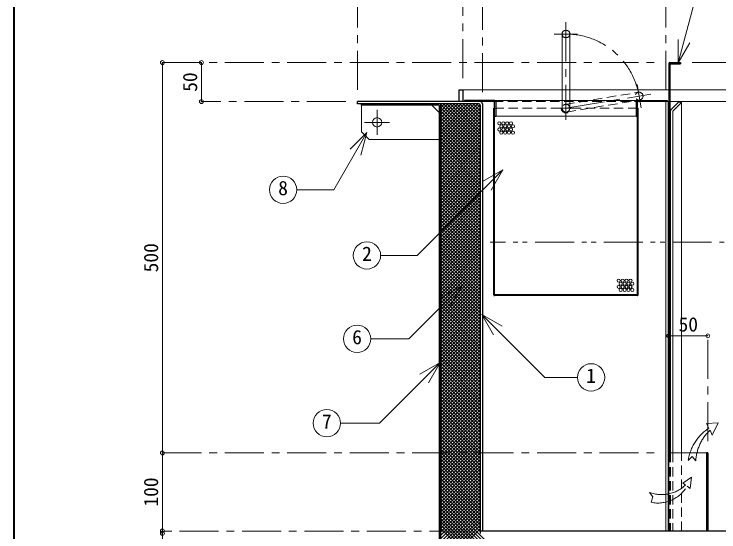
# Model space of a CAD drawing. Units: millimetres at full size, sheet at 1:10. Extents: x -2114 to 1936, y -1399 to 1411.
# Drawn here: x -2114 to -1211, y -870 to -207 of the extents above; entities that cross this region are included whole.
import ezdxf
from ezdxf.enums import TextEntityAlignment as Align

# ---------------------------------------------------------------- set-up
doc = ezdxf.new("R2010")
doc.units = ezdxf.units.MM
doc.header["$LTSCALE"] = 10
doc.header["$PDMODE"] = 32
doc.header["$PDSIZE"] = 5
for name, pattern in [('CHAIN1', [8, 5, -1, 1, -1]), ('DASHED1', [1.8, 1.2, -0.6]), ('DOUBLE_CHAIN1', [8.8, 5, -1, 0.6, -0.6, 0.6, -1])]:
    doc.linetypes.add(name, pattern=pattern)
doc.layers.add('0-0_ﾚｲﾔ1', color=4, linetype='Continuous', lineweight=9)
doc.styles.add('ＭＳ ゴシック', font='')
doc.styles.get('ＭＳ ゴシック').set_extended_font_data('MS Gothic')

msp = doc.modelspace()

# ---------------------------------------------------------------- linework, layer by layer
at = {"layer": '0-0_ﾚｲﾔ1', "color": 1, "lineweight": 40}
msp.add_line((-2113.92, -1398.64), (-2113.92, 1411.36), dxfattribs=at)
at = {"layer": '0-0_ﾚｲﾔ1', "linetype": 'CHAIN1'}
for p, q in [((-1673.92, -303.64), (-1673.92, 131.36)), ((-1538.92, -288.64), (-1538.92, 81.36)), ((-1513.92, -306.64), (-1513.92, 31.36)), ((-1278.92, -303.64), (-1278.92, -18.64)), ((-1406.92, -217.14), (-1406.92, -342.14)), ((-1421.92, -232.14), (-1391.92, -232.14)), ((-1923.92, -268.64), (-1288.67, -268.64)), ((-1245.17, -268.64), (-1028.67, -268.64)), ((-1310.75, -326.48), (-1315.63, -296.88)), ((-1406.92, -327.14), (-1298.39, -309.24)), ((-1688.92, -318.64), (-1873.92, -318.64)), ((-1648.92, -361.24), (-1648.92, -329.24)), ((-1421.92, -327.14), (-1391.92, -327.14)), ((-1632.92, -345.24), (-1664.92, -345.24)), ((-1225.17, -753.64), (-1225.17, -618.64)), ((-1923.92, -768.64), (-1290.17, -768.64)), ((-1531.92, -868.64), (-1923.92, -868.64))]:
    msp.add_line(p, q, dxfattribs=at)
at = {"layer": '0-0_ﾚｲﾔ1', "color": 7, "lineweight": 18}
for p, q in [((-1263.1, -269.18), (-1226.65, -133.15)), ((-1411.92, -232.27), (-1411.92, -327.14)), ((-1401.92, -232.14), (-1401.92, -327.14)), ((-1263.1, -269.18), (-1263.1, -239.18)), ((-1263.1, -269.18), (-1248.1, -243.2)), ((-1578.92, -323.24), (-1568.92, -333.24)), ((-1278.92, -868.64), (-1278.92, -318.64)), ((-1276.92, -318.64), (-1275.92, -318.64)), ((-1275.92, -868.64), (-1275.92, -318.64)), ((-1272.04, -328.76), (-1261.92, -318.64)), ((-1269.48, -330.44), (-1259.8, -320.76)), ((-1261.92, -318.64), (-1259.8, -320.76)), ((-1272.92, -330.88), (-1272.92, -768.64)), ((-1269.92, -331.5), (-1269.92, -768.64)), ((-1662.13, -358.43), (-1704.33, -431.53)), ((-1662.13, -358.43), (-1683.34, -379.64)), ((-1662.13, -358.43), (-1669.89, -387.4)), ((-1487.87, -406.18), (-1597.33, -515.64)), ((-1487.87, -406.18), (-1513.85, -421.18)), ((-1487.87, -406.18), (-1502.87, -432.16)), ((-1704.33, -431.53), (-1751.82, -431.53)), ((-1597.33, -515.64), (-1644.34, -515.64)), ((-1540.04, -554.27), (-1608.22, -622.45)), ((-1540.04, -554.27), (-1566.02, -569.27)), ((-1540.04, -554.27), (-1555.04, -580.25)), ((-1514.68, -591.26), (-1434.09, -671.85)), ((-1514.68, -591.26), (-1488.7, -606.26)), ((-1514.68, -591.26), (-1499.68, -617.24)), ((-1608.22, -622.45), (-1657.02, -622.45)), ((-1568.03, -652.75), (-1645.87, -730.59)), ((-1568.03, -652.75), (-1594.01, -667.75)), ((-1568.03, -652.75), (-1583.03, -678.73)), ((-1392.26, -671.85), (-1434.09, -671.85)), ((-1645.87, -730.59), (-1695.74, -730.59)), ((-1275.17, -768.64), (-1275.17, -868.64)), ((-1273.67, -768.64), (-1226.67, -768.64))]:
    msp.add_line(p, q, dxfattribs=at)
at = {"layer": '0-0_ﾚｲﾔ1'}
for p, q in [((-1923.92, -768.64), (-1923.92, -268.64)), ((-1873.92, -268.64), (-1873.92, -318.64)), ((-1538.92, -303.64), (-1411.92, -303.64)), ((-1401.92, -303.64), (-1275.17, -303.64)), ((-1273.67, -303.64), (-1015.17, -303.64)), ((-1568.16, -321.64), (-1516.92, -372.88)), ((-1567.47, -322.56), (-1566.55, -321.64)), ((-1567.32, -326.65), (-1562.31, -321.64)), ((-1567.32, -330.89), (-1558.07, -321.64)), ((-1567.32, -335.13), (-1553.83, -321.64)), ((-1567.32, -339.38), (-1549.58, -321.64)), ((-1567.32, -343.62), (-1545.34, -321.64)), ((-1567.32, -347.86), (-1541.1, -321.64)), ((-1567.32, -352.1), (-1536.85, -321.64)), ((-1567.32, -356.35), (-1532.61, -321.64)), ((-1567.32, -360.59), (-1528.37, -321.64)), ((-1567.32, -364.83), (-1524.13, -321.64)), ((-1567.32, -369.07), (-1519.88, -321.64)), ((-1567.32, -373.32), (-1516.94, -322.93)), ((-1563.92, -321.64), (-1516.92, -368.63)), ((-1559.68, -321.64), (-1516.92, -364.39)), ((-1555.43, -321.64), (-1516.92, -360.15)), ((-1551.19, -321.64), (-1516.92, -355.91)), ((-1546.95, -321.64), (-1516.92, -351.66)), ((-1542.71, -321.64), (-1516.92, -347.42)), ((-1538.46, -321.64), (-1516.92, -343.18)), ((-1534.22, -321.64), (-1516.92, -338.94)), ((-1529.98, -321.64), (-1516.92, -334.69)), ((-1525.74, -321.64), (-1516.92, -330.45)), ((-1521.49, -321.64), (-1516.92, -326.21)), ((-1498.42, -317.14), (-1411.92, -317.14)), ((-1401.92, -317.14), (-1315.42, -317.14)), ((-1276.92, -318.64), (-1275.17, -318.64)), ((-1273.67, -318.64), (-1018.92, -318.64)), ((-1258.92, -768.64), (-1258.92, -318.64)), ((-1567.32, -326.72), (-1516.92, -377.12)), ((-1567.32, -377.56), (-1516.92, -327.16)), ((-1567.32, -330.96), (-1516.92, -381.36)), ((-1567.32, -381.8), (-1516.92, -331.4)), ((-1567.32, -335.2), (-1516.92, -385.6)), ((-1567.32, -386.04), (-1516.92, -335.64)), ((-1567.32, -339.45), (-1516.92, -389.85)), ((-1567.32, -390.29), (-1516.92, -339.89)), ((-1496.92, -337.14), (-1316.92, -337.14)), ((-1567.32, -343.69), (-1516.92, -394.09)), ((-1567.32, -394.53), (-1516.92, -344.13)), ((-1567.32, -347.93), (-1516.92, -398.33)), ((-1567.32, -398.77), (-1516.92, -348.37)), ((-1567.32, -352.18), (-1516.92, -402.58)), ((-1567.32, -403.01), (-1516.92, -352.61)), ((-1567.32, -356.42), (-1516.92, -406.82)), ((-1567.32, -407.26), (-1516.92, -356.86)), ((-1567.32, -360.66), (-1516.92, -411.06)), ((-1567.32, -411.5), (-1516.92, -361.1)), ((-1567.32, -364.9), (-1516.92, -415.3)), ((-1567.32, -415.74), (-1516.92, -365.34)), ((-1567.32, -369.15), (-1516.92, -419.55)), ((-1567.32, -419.99), (-1516.92, -369.59)), ((-1567.32, -373.39), (-1516.92, -423.79)), ((-1567.32, -424.23), (-1516.92, -373.83)), ((-1567.32, -377.63), (-1516.92, -428.03)), ((-1567.32, -428.47), (-1516.92, -378.07)), ((-1567.32, -381.87), (-1516.92, -432.27)), ((-1567.32, -432.71), (-1516.92, -382.31)), ((-1567.32, -386.12), (-1516.92, -436.52)), ((-1567.32, -436.96), (-1516.92, -386.56)), ((-1567.32, -390.36), (-1516.92, -440.76)), ((-1567.32, -441.2), (-1516.92, -390.8)), ((-1567.32, -394.6), (-1516.92, -445)), ((-1567.32, -445.44), (-1516.92, -395.04)), ((-1567.32, -398.84), (-1516.92, -449.24)), ((-1567.32, -449.68), (-1516.92, -399.28)), ((-1567.32, -403.09), (-1516.92, -453.49)), ((-1567.32, -453.93), (-1516.92, -403.53)), ((-1567.32, -407.33), (-1516.92, -457.73)), ((-1567.32, -458.17), (-1516.92, -407.77)), ((-1567.32, -411.57), (-1516.92, -461.97)), ((-1567.32, -462.41), (-1516.92, -412.01)), ((-1567.32, -415.81), (-1516.92, -466.21)), ((-1567.32, -466.65), (-1516.92, -416.25)), ((-1567.32, -420.06), (-1516.92, -470.46)), ((-1567.32, -470.9), (-1516.92, -420.5)), ((-1567.32, -424.3), (-1516.92, -474.7)), ((-1567.32, -475.14), (-1516.92, -424.74)), ((-1567.32, -428.54), (-1516.92, -478.94)), ((-1567.32, -479.38), (-1516.92, -428.98)), ((-1567.32, -432.79), (-1516.92, -483.19)), ((-1567.32, -483.63), (-1516.92, -433.23)), ((-1567.32, -437.03), (-1516.92, -487.43)), ((-1567.32, -487.87), (-1516.92, -437.47)), ((-1567.32, -441.27), (-1516.92, -491.67)), ((-1567.32, -492.11), (-1516.92, -441.71)), ((-1567.32, -445.51), (-1516.92, -495.91)), ((-1567.32, -496.35), (-1516.92, -445.95)), ((-1567.32, -449.76), (-1516.92, -500.16)), ((-1567.32, -500.6), (-1516.92, -450.2)), ((-1567.32, -454), (-1516.92, -504.4)), ((-1567.32, -504.84), (-1516.92, -454.44)), ((-1567.32, -458.24), (-1516.92, -508.64)), ((-1567.32, -509.08), (-1516.92, -458.68)), ((-1567.32, -462.48), (-1516.92, -512.88)), ((-1567.32, -513.32), (-1516.92, -462.92)), ((-1567.32, -466.73), (-1516.92, -517.13)), ((-1567.32, -517.57), (-1516.92, -467.17)), ((-1567.32, -470.97), (-1516.92, -521.37)), ((-1567.32, -521.81), (-1516.92, -471.41)), ((-1567.32, -475.21), (-1516.92, -525.61)), ((-1567.32, -526.05), (-1516.92, -475.65)), ((-1567.32, -479.45), (-1516.92, -529.85)), ((-1567.32, -530.29), (-1516.92, -479.89)), ((-1567.32, -483.7), (-1516.92, -534.1)), ((-1567.32, -534.54), (-1516.92, -484.14)), ((-1567.32, -487.94), (-1516.92, -538.34)), ((-1567.32, -538.78), (-1516.92, -488.38)), ((-1567.32, -492.18), (-1516.92, -542.58)), ((-1567.32, -543.02), (-1516.92, -492.62)), ((-1567.32, -496.42), (-1516.92, -546.82)), ((-1567.32, -547.26), (-1516.92, -496.86)), ((-1567.32, -500.67), (-1516.92, -551.07)), ((-1567.32, -551.51), (-1516.92, -501.11)), ((-1567.32, -504.91), (-1516.92, -555.31)), ((-1567.32, -555.75), (-1516.92, -505.35)), ((-1567.32, -509.15), (-1516.92, -559.55)), ((-1567.32, -559.99), (-1516.92, -509.59)), ((-1567.32, -513.4), (-1516.92, -563.8)), ((-1567.32, -564.24), (-1516.92, -513.84)), ((-1567.32, -517.64), (-1516.92, -568.04)), ((-1567.32, -568.48), (-1516.92, -518.08)), ((-1567.32, -521.88), (-1516.92, -572.28)), ((-1567.32, -572.72), (-1516.92, -522.32)), ((-1567.32, -526.12), (-1516.92, -576.52)), ((-1567.32, -576.96), (-1516.92, -526.56)), ((-1567.32, -530.37), (-1516.92, -580.77)), ((-1567.32, -581.21), (-1516.92, -530.81)), ((-1567.32, -534.61), (-1516.92, -585.01)), ((-1567.32, -585.45), (-1516.92, -535.05)), ((-1567.32, -538.85), (-1516.92, -589.25)), ((-1567.32, -589.69), (-1516.92, -539.29)), ((-1567.32, -543.09), (-1516.92, -593.49)), ((-1567.32, -593.93), (-1516.92, -543.53)), ((-1567.32, -547.34), (-1516.92, -597.74)), ((-1567.32, -598.18), (-1516.92, -547.78)), ((-1567.32, -551.58), (-1516.92, -601.98)), ((-1567.32, -602.42), (-1516.92, -552.02)), ((-1567.32, -555.82), (-1516.92, -606.22)), ((-1567.32, -606.66), (-1516.92, -556.26)), ((-1567.32, -560.06), (-1516.92, -610.46)), ((-1567.32, -610.9), (-1516.92, -560.5)), ((-1567.32, -564.31), (-1516.92, -614.71)), ((-1567.32, -615.15), (-1516.92, -564.75)), ((-1567.32, -568.55), (-1516.92, -618.95)), ((-1567.32, -619.39), (-1516.92, -568.99)), ((-1567.32, -572.79), (-1516.92, -623.19)), ((-1567.32, -623.63), (-1516.92, -573.23)), ((-1567.32, -577.04), (-1516.92, -627.44)), ((-1567.32, -627.87), (-1516.92, -577.47)), ((-1567.32, -581.28), (-1516.92, -631.68)), ((-1567.32, -632.12), (-1516.92, -581.72)), ((-1567.32, -585.52), (-1516.92, -635.92)), ((-1567.32, -636.36), (-1516.92, -585.96)), ((-1567.32, -589.76), (-1516.92, -640.16)), ((-1567.32, -640.6), (-1516.92, -590.2)), ((-1567.32, -594.01), (-1516.92, -644.41)), ((-1567.32, -644.85), (-1516.92, -594.45)), ((-1567.32, -598.25), (-1516.92, -648.65)), ((-1567.32, -649.09), (-1516.92, -598.69)), ((-1567.32, -602.49), (-1516.92, -652.89)), ((-1567.32, -653.33), (-1516.92, -602.93)), ((-1567.32, -606.73), (-1516.92, -657.13)), ((-1567.32, -657.57), (-1516.92, -607.17)), ((-1567.32, -610.98), (-1516.92, -661.38)), ((-1567.32, -661.82), (-1516.92, -611.42)), ((-1567.32, -615.22), (-1516.92, -665.62)), ((-1567.32, -666.06), (-1516.92, -615.66)), ((-1567.32, -619.46), (-1516.92, -669.86)), ((-1567.32, -670.3), (-1516.92, -619.9)), ((-1225.17, -618.64), (-1275.17, -618.64)), ((-1567.32, -623.7), (-1516.92, -674.1)), ((-1567.32, -674.54), (-1516.92, -624.14)), ((-1567.32, -627.95), (-1516.92, -678.35)), ((-1567.32, -678.79), (-1516.92, -628.39)), ((-1567.32, -632.19), (-1516.92, -682.59)), ((-1567.32, -683.03), (-1516.92, -632.63)), ((-1567.32, -636.43), (-1516.92, -686.83)), ((-1567.32, -687.27), (-1516.92, -636.87)), ((-1567.32, -640.67), (-1516.92, -691.07)), ((-1567.32, -691.51), (-1516.92, -641.11)), ((-1567.32, -644.92), (-1516.92, -695.32)), ((-1567.32, -695.76), (-1516.92, -645.36)), ((-1567.32, -649.16), (-1516.92, -699.56)), ((-1567.32, -700), (-1516.92, -649.6)), ((-1567.32, -653.4), (-1516.92, -703.8)), ((-1567.32, -704.24), (-1516.92, -653.84)), ((-1567.32, -657.65), (-1516.92, -708.05)), ((-1567.32, -708.48), (-1516.92, -658.08)), ((-1567.32, -661.89), (-1516.92, -712.29)), ((-1567.32, -712.73), (-1516.92, -662.33)), ((-1567.32, -666.13), (-1516.92, -716.53)), ((-1567.32, -716.97), (-1516.92, -666.57)), ((-1567.32, -670.37), (-1516.92, -720.77)), ((-1567.32, -721.21), (-1516.92, -670.81)), ((-1567.32, -674.62), (-1516.92, -725.02)), ((-1567.32, -725.46), (-1516.92, -675.06)), ((-1567.32, -678.86), (-1516.92, -729.26)), ((-1567.32, -729.7), (-1516.92, -679.3)), ((-1567.32, -683.1), (-1516.92, -733.5)), ((-1567.32, -733.94), (-1516.92, -683.54)), ((-1567.32, -687.34), (-1516.92, -737.74)), ((-1567.32, -738.18), (-1516.92, -687.78)), ((-1567.32, -691.59), (-1516.92, -741.99)), ((-1567.32, -742.43), (-1516.92, -692.03)), ((-1567.32, -695.83), (-1516.92, -746.23)), ((-1567.32, -746.67), (-1516.92, -696.27)), ((-1567.32, -700.07), (-1516.92, -750.47)), ((-1567.32, -750.91), (-1516.92, -700.51)), ((-1567.32, -704.31), (-1516.92, -754.71)), ((-1567.32, -755.15), (-1516.92, -704.75)), ((-1567.32, -708.56), (-1516.92, -758.96)), ((-1567.32, -759.4), (-1516.92, -709)), ((-1567.32, -712.8), (-1516.92, -763.2)), ((-1567.32, -763.64), (-1516.92, -713.24)), ((-1567.32, -717.04), (-1516.92, -767.44)), ((-1567.32, -767.88), (-1516.92, -717.48)), ((-1567.32, -721.28), (-1516.92, -771.68)), ((-1567.32, -772.12), (-1516.92, -721.72)), ((-1567.32, -725.53), (-1516.92, -775.93)), ((-1567.32, -776.37), (-1516.92, -725.97)), ((-1567.32, -729.77), (-1516.92, -780.17)), ((-1567.32, -780.61), (-1516.92, -730.21)), ((-1567.32, -734.01), (-1516.92, -784.41)), ((-1567.32, -784.85), (-1516.92, -734.45)), ((-1567.32, -738.26), (-1516.92, -788.66)), ((-1567.32, -789.1), (-1516.92, -738.7)), ((-1567.32, -742.5), (-1516.92, -792.9)), ((-1567.32, -793.34), (-1516.92, -742.94)), ((-1567.32, -746.74), (-1516.92, -797.14)), ((-1567.32, -797.58), (-1516.92, -747.18)), ((-1567.32, -750.98), (-1516.92, -801.38)), ((-1567.32, -801.82), (-1516.92, -751.42)), ((-1567.32, -755.23), (-1516.92, -805.63)), ((-1567.32, -806.07), (-1516.92, -755.67)), ((-1567.32, -759.47), (-1516.92, -809.87)), ((-1567.32, -810.31), (-1516.92, -759.91)), ((-1567.32, -763.71), (-1516.92, -814.11)), ((-1567.32, -814.55), (-1516.92, -764.15)), ((-1923.92, -868.64), (-1923.92, -768.64)), ((-1567.32, -767.95), (-1516.92, -818.35)), ((-1567.32, -818.79), (-1516.92, -768.39)), ((-1567.32, -772.2), (-1516.92, -822.6)), ((-1567.32, -823.04), (-1516.92, -772.64)), ((-1567.32, -776.44), (-1516.92, -826.84)), ((-1567.32, -827.28), (-1516.92, -776.88)), ((-1567.32, -780.68), (-1516.92, -831.08)), ((-1567.32, -831.52), (-1516.92, -781.12)), ((-1567.32, -784.92), (-1516.92, -835.32)), ((-1567.32, -835.76), (-1516.92, -785.36)), ((-1567.32, -789.17), (-1516.92, -839.57)), ((-1567.32, -840.01), (-1516.92, -789.61)), ((-1567.32, -793.41), (-1516.92, -843.81)), ((-1567.32, -844.25), (-1516.92, -793.85)), ((-1567.32, -797.65), (-1516.92, -848.05)), ((-1567.32, -848.49), (-1516.92, -798.09)), ((-1567.32, -801.9), (-1516.92, -852.3)), ((-1567.32, -852.73), (-1516.92, -802.33)), ((-1567.32, -806.14), (-1516.92, -856.54)), ((-1567.32, -856.98), (-1516.92, -806.58)), ((-1567.32, -810.38), (-1516.92, -860.78)), ((-1567.32, -861.22), (-1516.92, -810.82)), ((-1567.32, -814.62), (-1516.92, -865.02)), ((-1567.32, -865.46), (-1516.92, -815.06)), ((-1567.32, -818.87), (-1516.92, -869.27)), ((-1567.32, -869.71), (-1516.92, -819.31)), ((-1567.32, -823.11), (-1461.79, -928.64)), ((-1567.32, -873.95), (-1516.92, -823.55)), ((-1567.32, -827.35), (-1466.04, -928.64)), ((-1567.32, -878.19), (-1516.92, -827.79)), ((-1567.32, -831.59), (-1470.28, -928.64)), ((-1567.32, -882.43), (-1516.92, -832.03)), ((-1567.32, -835.84), (-1474.52, -928.64)), ((-1567.32, -886.68), (-1516.92, -836.28)), ((-1567.32, -840.08), (-1478.76, -928.64)), ((-1567.32, -890.92), (-1516.92, -840.52)), ((-1567.32, -844.32), (-1483.01, -928.64)), ((-1567.32, -895.16), (-1516.92, -844.76)), ((-1567.32, -848.56), (-1487.25, -928.64)), ((-1567.32, -899.4), (-1516.92, -849)), ((-1567.32, -852.81), (-1491.49, -928.64)), ((-1567.32, -903.65), (-1516.92, -853.25)), ((-1567.32, -857.05), (-1495.73, -928.64)), ((-1567.32, -907.89), (-1516.92, -857.49)), ((-1567.32, -861.29), (-1499.98, -928.64)), ((-1567.32, -912.13), (-1516.92, -861.73)), ((-1567.32, -865.53), (-1504.22, -928.64)), ((-1567.32, -916.37), (-1516.92, -865.97)), ((-1923.92, -868.64), (-1923.92, -921.64))]:
    msp.add_line(p, q, dxfattribs=at)
at = {"layer": '0-0_ﾚｲﾔ1', "color": 5, "lineweight": 25}
for p, q in [((-1275.17, -270.14), (-1275.17, -768.64)), ((-1273.67, -268.64), (-1260.17, -268.64)), ((-1272.92, -270.14), (-1260.17, -270.14)), ((-1260.17, -268.64), (-1260.17, -270.14)), ((-1273.67, -270.89), (-1273.67, -768.64)), ((-1543.92, -303.64), (-1538.92, -303.64)), ((-1543.92, -318.64), (-1543.92, -303.64)), ((-1538.92, -303.64), (-1538.92, -318.64)), ((-1499.17, -318.64), (-1673.92, -318.64)), ((-1673.92, -321.64), (-1673.92, -318.64)), ((-1518.42, -321.64), (-1673.92, -321.64)), ((-1668.92, -323.24), (-1668.92, -321.64)), ((-1569.72, -323.24), (-1668.92, -323.24)), ((-1568.92, -927.84), (-1568.92, -324.04)), ((-1567.32, -926.24), (-1567.32, -323.24)), ((-1498.42, -317.14), (-1536.92, -317.14)), ((-1536.92, -317.14), (-1536.92, -318.64)), ((-1516.92, -323.14), (-1516.92, -871.64)), ((-1513.92, -321.64), (-1513.92, -868.64)), ((-1498.42, -565.64), (-1498.42, -319.39)), ((-1496.92, -318.64), (-1496.92, -337.14)), ((-1316.92, -318.64), (-1316.92, -337.14)), ((-1315.42, -317.14), (-1276.92, -317.14)), ((-1315.42, -565.64), (-1315.42, -319.39)), ((-1276.92, -318.64), (-1314.67, -318.64)), ((-1276.92, -318.64), (-1276.92, -317.14)), ((-1499.42, -566.14), (-1499.42, -327.14)), ((-1499.42, -327.14), (-1498.42, -327.14)), ((-1315.42, -327.14), (-1314.42, -327.14)), ((-1314.42, -566.14), (-1314.42, -327.14)), ((-1498.42, -337.14), (-1496.92, -337.14)), ((-1316.92, -337.14), (-1315.42, -337.14)), ((-1315.42, -567.14), (-1498.42, -567.14)), ((-1315.92, -566.14), (-1497.92, -566.14)), ((-1273.67, -768.64), (-1275.17, -768.64)), ((-1225.17, -768.64), (-1225.17, -868.64)), ((-510.92, -868.64), (-1516.92, -868.64))]:
    msp.add_line(p, q, dxfattribs=at)
at = {"layer": '0-0_ﾚｲﾔ1', "linetype": 'DASHED1'}
for p, q in [((-1411.92, -303.64), (-1401.92, -303.64)), ((-1407.74, -322.2), (-1314, -306.75)), ((-1499.17, -318.64), (-1314.67, -318.64)), ((-1411.92, -317.14), (-1401.92, -317.14)), ((-1406.11, -332.07), (-1312.37, -316.61)), ((-1498.42, -327.14), (-1421.92, -327.14)), ((-1315.42, -327.14), (-1391.92, -327.14)), ((-1273.67, -768.64), (-1273.67, -868.64)), ((-1272.92, -768.64), (-1272.92, -868.64)), ((-1269.92, -768.64), (-1269.92, -868.64)), ((-1258.92, -868.64), (-1258.92, -768.64))]:
    msp.add_line(p, q, dxfattribs=at)
at = {"layer": '0-0_ﾚｲﾔ1', "linetype": 'DOUBLE_CHAIN1'}
for p, q in [((-692.42, -498.64), (-1503.92, -498.64)), ((-1227.04, -731.11), (-1211.87, -730.2)), ((-1223.99, -736.86), (-1227.04, -731.11)), ((-1211.87, -730.2), (-1219.46, -745.82)), ((-1222.32, -739.64), (-1219.46, -745.82)), ((-1250.39, -778.29), (-1245.27, -773.29)), ((-1245.27, -773.29), (-1240.52, -778.57)), ((-1257.29, -807.25), (-1246.11, -799.62)), ((-1247.6, -813.96), (-1246.11, -799.62)), ((-1257.29, -807.25), (-1253.82, -809.66)), ((-1251.78, -811.07), (-1247.6, -813.96)), ((-1299.68, -819.19), (-1295.41, -825.05)), ((-1295.41, -825.05), (-1297.84, -831.86))]:
    msp.add_line(p, q, dxfattribs=at)
at = {"layer": '0-0_ﾚｲﾔ1', "color": 7, "lineweight": 18}
msp.add_lwpolyline([(-1668.92, -323.24), (-1668.92, -357.24), (-1658.92, -367.24), (-1568.92, -367.24)], dxfattribs=at)
at = {"layer": '0-0_ﾚｲﾔ1', "color": 5, "lineweight": 25}
msp.add_lwpolyline([(-1225.17, -768.64), (-1226.67, -768.64), (-1226.67, -868.64)], dxfattribs=at)
msp.add_circle((-1406.92, -232.14), 5, dxfattribs=at)
at = {"layer": '0-0_ﾚｲﾔ1', "linetype": 'DASHED1'}
msp.add_circle((-1313.19, -311.68), 5, dxfattribs=at)
at = {"layer": '0-0_ﾚｲﾔ1', "color": 7, "lineweight": 18}
for centre, radius in [((-1648.92, -345.24), 6), ((-1769.32, -431.53), 17.5), ((-1661.84, -515.64), 17.5), ((-1674.52, -622.45), 17.5), ((-1374.76, -671.85), 17.5), ((-1713.24, -730.59), 17.5)]:
    msp.add_circle(centre, radius, dxfattribs=at)
at = {"layer": '0-0_ﾚｲﾔ1'}
for centre in [(-1492.28, -346.39), (-1489.78, -350.39), (-1487.28, -346.39), (-1484.78, -350.39), (-1482.28, -346.39), (-1479.78, -350.39), (-1477.28, -346.39), (-1474.78, -350.39), (-1492.28, -354.39), (-1489.78, -358.39), (-1487.28, -354.39), (-1484.78, -358.39), (-1482.28, -354.39), (-1479.78, -358.39), (-1477.28, -354.39), (-1474.78, -358.39), (-1339.28, -547.94), (-1336.78, -551.94), (-1334.28, -547.94), (-1331.78, -551.94), (-1329.28, -547.94), (-1326.78, -551.94), (-1324.28, -547.94), (-1321.78, -551.94), (-1339.28, -555.94), (-1336.78, -559.94), (-1334.28, -555.94), (-1331.78, -559.94), (-1329.28, -555.94), (-1326.78, -559.94), (-1324.28, -555.94), (-1321.78, -559.94)]:
    msp.add_circle(centre, 2, dxfattribs=at)
at = {"layer": '0-0_ﾚｲﾔ1', "linetype": 'CHAIN1'}
msp.add_arc((-1406.92, -327.14), 95, 9.36346, 90, dxfattribs=at)
at = {"layer": '0-0_ﾚｲﾔ1', "color": 5, "lineweight": 25}
for centre, radius, start, end in [((-1273.67, -270.14), 1.5, 90, 180), ((-1272.92, -270.89), 0.75, 90, 180), ((-1569.72, -324.04), 0.8, 0, 90), ((-1568.92, -323.24), 1.6, 0, 90), ((-1518.42, -323.14), 1.5, 0, 90), ((-1516.92, -321.64), 3, 0, 90), ((-1499.17, -319.39), 0.75, 0, 90), ((-1498.42, -318.64), 1.5, 0, 90), ((-1315.42, -318.64), 1.5, 90, 180), ((-1314.67, -319.39), 0.75, 90, 180), ((-1498.42, -566.14), 1, 180, 270), ((-1497.92, -565.64), 0.5, 180, 270), ((-1315.92, -565.64), 0.5, 270, 0), ((-1315.42, -566.14), 1, 270, 0)]:
    msp.add_arc(centre, radius, start, end, dxfattribs=at)
at = {"layer": '0-0_ﾚｲﾔ1', "linetype": 'DASHED1'}
for radius, start, end in [(5, 0, 180), (6, 180, 0)]:
    msp.add_arc((-1406.92, -327.14), radius, start, end, dxfattribs=at)
at = {"layer": '0-0_ﾚｲﾔ1', "color": 7, "lineweight": 18}
for centre, radius, start, end in [((-1406.92, -327.14), 5, 180, 0), ((-1269.92, -330.88), 3, 135, 180), ((-1268.42, -331.5), 1.5, 135, 180)]:
    msp.add_arc(centre, radius, start, end, dxfattribs=at)
at = {"layer": '0-0_ﾚｲﾔ1', "linetype": 'DOUBLE_CHAIN1'}
for centre, radius, start, end in [((-1189.57, -787.92), 61.59, 123.98307, 170.99646), ((-1184.27, -781.15), 56.31, 132.51176, 177.36854), ((-1284.27, -778.23), 43.76, 249.37581, 314.10079), ((-1289, -790.02), 42.76, 258.06872, 330.51954)]:
    msp.add_arc(centre, radius, start, end, dxfattribs=at)
at = {"layer": '0-0_ﾚｲﾔ1', "color": 1}
for p in [(-1923.92, -268.64), (-1873.92, -268.64), (-1873.92, -318.64), (-1275.17, -618.64), (-1225.17, -618.64), (-1923.92, -768.64), (-1923.92, -868.64), (-1923.92, -871.64)]:
    msp.add_point(p, dxfattribs=at)

# ---------------------------------------------------------------- texts
at = {"layer": '0-0_ﾚｲﾔ1', "color": 7, "style": 'ＭＳ ゴシック'}
for s, p in [('50', (-1873.92, -306.14)), ('500', (-1923.92, -537.39)), ('100', (-1923.92, -837.39))]:
    msp.add_text(s, height=18.33, rotation=90, dxfattribs=at).set_placement(p, align=Align.BOTTOM_LEFT)
for s, p in [('8', (-1775.57, -444.03)), ('2', (-1668.09, -528.14)), ('50', (-1262.67, -618.64)), ('6', (-1680.77, -634.95)), ('1', (-1381.01, -684.35)), ('7', (-1719.49, -743.09))]:
    msp.add_text(s, height=18.33, dxfattribs=at).set_placement(p, align=Align.BOTTOM_LEFT)

doc.saveas('drawing.dxf')
